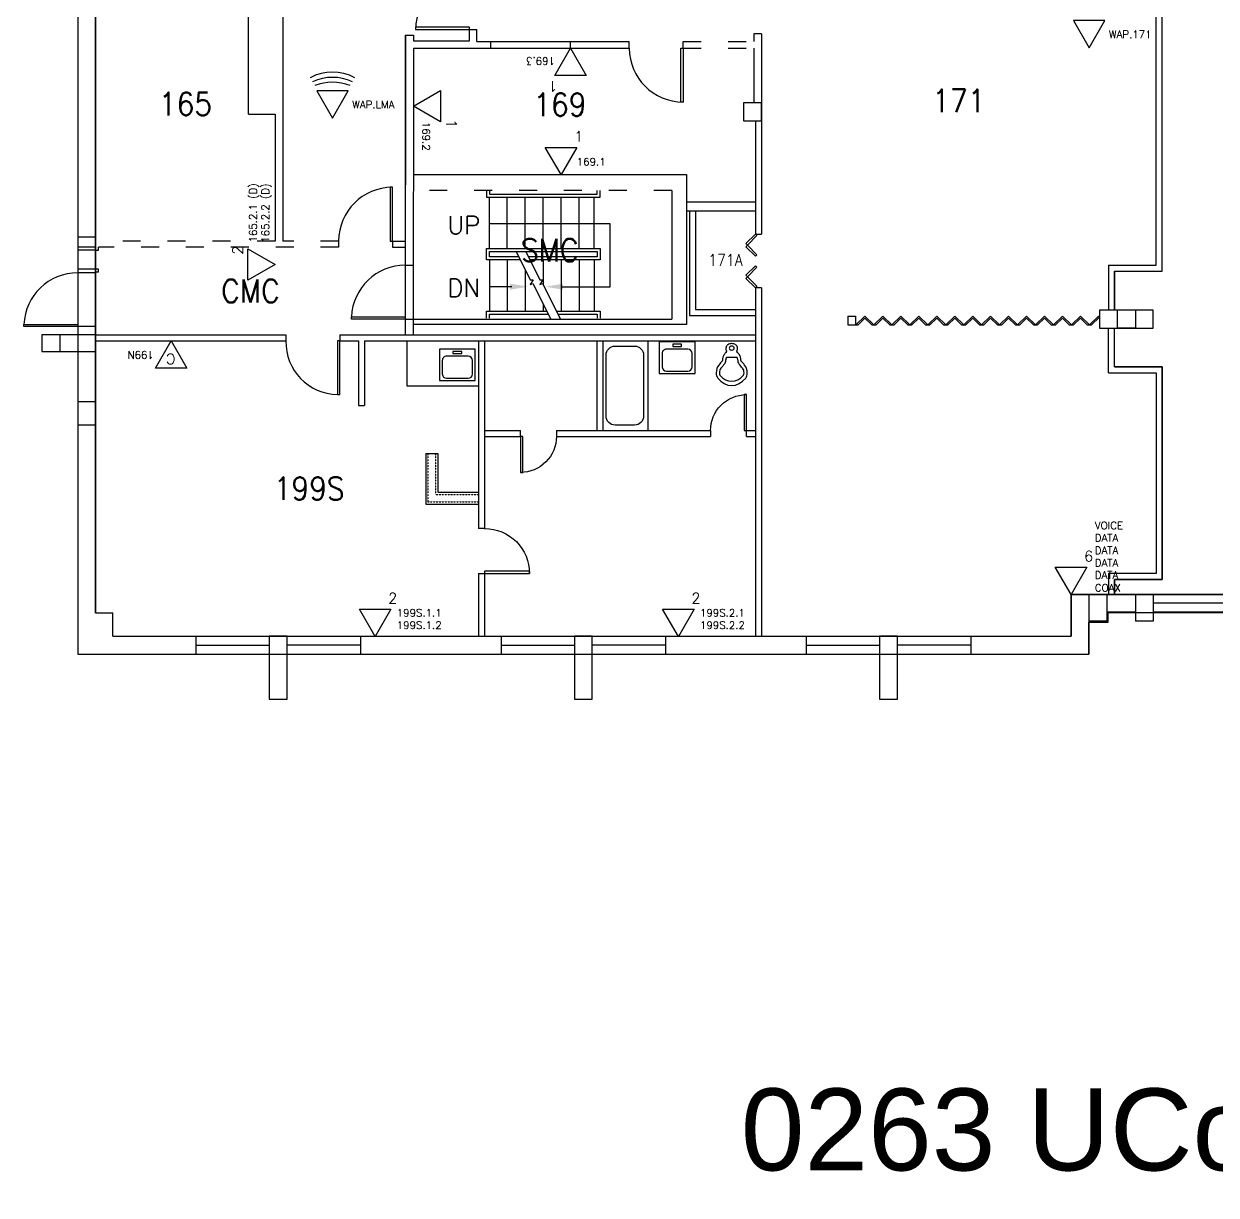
# Model space of a CAD drawing. Header units: inches. Extents: x -460 to 10305, y -938 to 5356.
# Drawn here: x -36 to 761, y 3658 to 4442 of the extents above; entities that cross this region are included whole.
import ezdxf
from ezdxf.enums import TextEntityAlignment as Align

# ---------------------------------------------------------------- set-up
doc = ezdxf.new("R2010")
doc.units = ezdxf.units.IN
doc.header["$MEASUREMENT"] = 0
doc.set_wipeout_variables(frame=1)
doc.linetypes.add('01-0263-M-DWG-BFP-ARCH$0$ACAD_ISO03W100', pattern=[30, 12, -18])
for name, color, linetype in [('01-0263-M-DWG-BFP-ARCH$0$SP-CASE', 11, 'Continuous'), ('01-0263-M-DWG-BFP-ARCH$0$SP-DOORS', 5, 'Continuous'), ('01-0263-M-DWG-BFP-ARCH$0$SP-FIXT', 35, 'Continuous'), ('01-0263-M-DWG-BFP-ARCH$0$SP-GROSS', 30, 'Continuous'), ('01-0263-M-DWG-BFP-ARCH$0$SP-GUARDRAIL', 150, 'Continuous'), ('01-0263-M-DWG-BFP-ARCH$0$SP-PART', 190, 'Continuous'), ('01-0263-M-DWG-BFP-ARCH$0$SP-PRINT_TEXT', 250, 'Continuous'), ('01-0263-M-DWG-BFP-ARCH$0$SP-RMNO', 7, 'Continuous'), ('01-0263-M-DWG-BFP-ARCH$0$SP-ROOM', 7, 'Continuous'), ('01-0263-M-DWG-BFP-ARCH$0$SP-STAIRS', 1, 'Continuous'), ('01-0263-M-DWG-BFP-ARCH$0$SP-TEXT', 72, 'Continuous'), ('01-0263-M-DWG-BFP-ARCH$0$SP-WALL', 7, 'Continuous'), ('01-0263-M-DWG-BFP-ARCH$0$SP-WINDOWS', 6, 'Continuous'), ('T-Comm-E', 1, 'Continuous'), ('T-Comm-E-Wireless', 1, 'Continuous')]:
    doc.layers.add(name, color=color, linetype=linetype)
doc.layers.get('01-0263-M-DWG-BFP-ARCH$0$SP-ROOM').off()
doc.styles.add('01-0263-M-DWG-BFP-ARCH$0$ARIAL', font='ARIAL', dxfattribs={"height": 0.2})
doc.styles.add('01-0263-M-DWG-BFP-ARCH$0$ROMANS', font='ROMANS.shx', dxfattribs={"width": 0.9})
doc.styles.add('01-0263-M-DWG-BFP-ARCH$0$STANDARD', font='TXT.shx', dxfattribs={"height": 12})
doc.styles.add('3-32', font='SIMPLEX.shx', dxfattribs={"height": 9})

# ---------------------------------------------------------------- blocks, each defined once
blk = doc.blocks.new('01-0263-M-DWG-BFP-ARCH$0$AE131')
for points in [[(0.033, 0, 0.094881), (0.06, -0.116, 0.46744), (0.213, -0.16, -0.365617), (0.226, -0.161, 0.00073), (0.295, -0.233, 0.229331), (0.434, -0.284, -0.24614), (0.443, -0.287, 0.007369), (0.546, -0.405, 0.217549), (0.735, -0.487, 0.180057), (0.857, -0.439, 0.396361), (0.857, 0.452, 0.180057), (0.735, 0.5, 0.217549), (0.546, 0.418, 0.007369), (0.443, 0.301, -0.24614), (0.434, 0.297, 0.229331), (0.295, 0.246, 0.00073), (0.226, 0.174, -0.365617), (0.213, 0.173, 0.46744), (0.06, 0.129, 0.094881), (0.033, 0.013, 0.019983)], [(0.367, 0.177, 0.00073), (0.367, -0.163, 0.229331), (0.424, -0.184, -0.24614), (0.519, -0.223, 0.007369), (0.62, -0.338, 0.217549), (0.733, -0.387, 0.169503), (0.787, -0.367, 0.391333), (0.787, 0.38, 0.169503), (0.733, 0.4, 0.217549), (0.62, 0.351, 0.007369), (0.519, 0.236, -0.24614), (0.424, 0.198, 0.229331), (0.367, 0.177)], [(0.143, 0.085), (0.126, 0.08, 0.106977), (0.109, 0.062, 0.074618), (0.098, 0.035), (0.095, 0.006), (0.099, -0.025, 0.074618), (0.109, -0.049, 0.106977), (0.126, -0.067), (0.143, -0.072), (0.16, -0.067, 0.106977), (0.176, -0.049, 0.074618), (0.186, -0.025), (0.19, 0.006), (0.186, 0.038, 0.074618), (0.176, 0.062, 0.106977), (0.16, 0.08)]]:
    blk.add_lwpolyline(points, format="xyb", close=True)
blk = doc.blocks.new('01-0263-M-DWG-BFP-ARCH$0$S')
for p, q in [((4.13, 17.72, 36), (4.13, 8.71, 36)), ((21.33, 20.6, 36), (7.01, 20.6, 36)), ((24.21, 8.71, 36), (24.21, 17.72, 36)), ((7.01, 5.83, 36), (21.33, 5.83, 36))]:
    blk.add_line(p, q)
at = {"elevation": 36}
for points in [[(2.17, 1.07), (26.17, 1.07), (26.17, 22.07), (2.17, 22.07)], [(11.23, 2.65), (17.11, 2.65), (17.11, 4.11), (11.23, 4.11)]]:
    blk.add_lwpolyline(points, close=True, dxfattribs=at)
for centre, start, end in [((7.01, 17.72, 36), 90, 180), ((21.33, 17.72, 36), 0, 90), ((7.01, 8.71, 36), 180, 270), ((21.33, 8.71, 36), 270, 0)]:
    blk.add_arc(centre, 2.88, start, end)
blk = doc.blocks.new('01-0263-M-DWG-BFP-ARCH$0$DOR00')
at = {"color": 0}
for p, q in [((0, 1), (0, 0)), ((1, 0), (1, 1))]:
    blk.add_line(p, q, dxfattribs=at)
blk = doc.blocks.new('01-0263-M-DWG-BFP-ARCH$0$DOR01')
at = {"color": 0}
for p, q in [((1, 1), (0, 1)), ((0, 1), (0, 0)), ((1, 0), (1, 1)), ((0, 0), (1, 0))]:
    blk.add_line(p, q, dxfattribs=at)
blk = doc.blocks.new('01-0263-M-DWG-BFP-ARCH$0$FMGRM1')
at = {"style": '01-0263-M-DWG-BFP-ARCH$0$ROMANS', "width": 0.9}
for tag, p in [('DATA1', (0, -0.443)), ('DATA2', (0, -0.6024)), ('DATA3', (0, -0.7618)), ('DATA4', (0, -0.9213)), ('DATA5', (0, -1.0807))]:
    blk.add_attdef(tag, text='', height=0.1172, dxfattribs=at).set_placement(p, align=Align.CENTER)
at = {"linetype": 'Continuous'}
blk.add_wipeout([(-0.375, -0.125), (0.375, -0.125), (0.375, 0.125), (-0.375, 0.125)], dxfattribs=at)
at = {"style": '01-0263-M-DWG-BFP-ARCH$0$ROMANS', "width": 0.9}
blk.add_attdef('RMAREA', text='', height=0.1172, dxfattribs=at).set_placement((0, -0.2836), align=Align.CENTER)
at = {"layer": '01-0263-M-DWG-BFP-ARCH$0$SP-RMNO', "style": '01-0263-M-DWG-BFP-ARCH$0$ROMANS', "width": 0.9}
blk.add_attdef('RMNUMB', text='', height=0.16, dxfattribs=at).set_placement((0, 0), align=Align.MIDDLE)
blk = doc.blocks.new('01-0263-M-DWG-BFP-ARCH', base_point=(-3213.28, 3697.32))
at = {"layer": '01-0263-M-DWG-BFP-ARCH$0$SP-CASE'}
for p, q in [((-2993.28, 3906.82), (-2993.28, 3876.82)), ((-2993.28, 3876.82), (-2945.28, 3876.82))]:
    blk.add_line(p, q, dxfattribs=at)
at = {"layer": '01-0263-M-DWG-BFP-ARCH$0$SP-DOORS'}
for p, q in [((-3030.28, 3921.38), (-3030.28, 3922.88)), ((-3030.28, 3922.88), (-2994.28, 3922.88)), ((-2994.28, 3921.38), (-3030.28, 3921.38)), ((-2994.28, 3922.88), (-2994.28, 3921.38)), ((-3249.28, 3916.32), (-3249.28, 3917.82)), ((-3249.28, 3917.82), (-3213.28, 3917.82)), ((-3213.28, 3916.32), (-3249.28, 3916.32)), ((-3213.28, 3917.82), (-3213.28, 3916.32))]:
    blk.add_line(p, q, dxfattribs=at)
blk.add_lwpolyline([(-2951.42, 4116.5), (-2987.42, 4116.5), (-2987.42, 4115), (-2951.42, 4115)], close=True, dxfattribs=at)
for points in [[(-3074.15, 3906.82, 0.411764), (-3039.65, 3870.82, 0.414214)], [(-2790.28, 3846.82, -0.414214), (-2766.28, 3870.82, -0.414214)], [(-2893.28, 3842.82, -0.414214), (-2917.28, 3818.82, -0.414214)], [(-2941.28, 3781.32, -0.414214), (-2911.28, 3751.32, -0.414214)]]:
    blk.add_lwpolyline(points, format="xyb", dxfattribs=at)
for centre, radius, start, end in [((-2951.42, 4115), 36, 90, 180), ((-2808.54, 4102.44), 36, 180, 270), ((-3002.89, 3973.44), 36, 90.00617, 180), ((-2994.25, 3921.32), 36.06, 90.0378, 177.52445), ((-3213.25, 3916.26), 36.06, 90.0378, 177.52445)]:
    blk.add_arc(centre, radius, start, end, dxfattribs=at)
at = {"layer": '01-0263-M-DWG-BFP-ARCH$0$SP-FIXT'}
blk.add_line((-2832.28, 3906.82), (-2832.28, 3846.82), dxfattribs=at)
blk.add_lwpolyline([(-2835.03, 3897.28), (-2835.03, 3856.44, -0.414214), (-2841.03, 3850.44), (-2854.09, 3850.44, -0.414214), (-2860.09, 3856.44), (-2860.09, 3897.28, -0.414214), (-2854.09, 3903.28), (-2841.03, 3903.28, -0.414214)], format="xyb", close=True, dxfattribs=at)
at = {"layer": '01-0263-M-DWG-BFP-ARCH$0$SP-GROSS'}
blk.add_lwpolyline([(-3213.28, 3697.32), (-2537.28, 3697.32), (-2537.28, 3718.69), (-2524.4, 3718.69), (-2524.4, 3725.14), (-1451.64, 3725.14), (-1451.64, 3718.69), (-1437.12, 3718.69), (-1437.12, 3697.73), (-761.28, 3697.32), (-761.28, 4973.32), (-3213.37, 4973.32), (-3213.28, 3697.32)], close=True, dxfattribs=at)
at = {"layer": '01-0263-M-DWG-BFP-ARCH$0$SP-GUARDRAIL'}
for p, q in [((-2940.12, 4007.38), (-2940.12, 4002.85)), ((-2940.12, 4002.85), (-2864.12, 4002.85)), ((-2938.12, 4007.38), (-2938.12, 4004.85)), ((-2938.12, 4004.85), (-2866.12, 4004.85)), ((-2866.12, 4004.85), (-2866.12, 4007.38)), ((-2864.12, 4002.85), (-2864.12, 4007.38)), ((-2940.12, 3960.86), (-2940.12, 3968.53)), ((-2940.12, 3968.53), (-2864.12, 3968.53)), ((-2938.12, 3966.53), (-2866.12, 3966.53)), ((-2938.12, 3962.86), (-2938.12, 3966.53)), ((-2918.4, 3962.86), (-2938.12, 3962.86)), ((-2866.12, 3962.86), (-2911.97, 3962.86)), ((-2866.12, 3966.53), (-2866.12, 3962.86)), ((-2864.12, 3968.53), (-2864.12, 3960.86)), ((-2917.41, 3960.86), (-2940.12, 3960.86)), ((-2864.12, 3960.86), (-2910.98, 3960.86)), ((-2940.12, 3926.55), (-2899.57, 3926.55)), ((-2940.12, 3922.02), (-2940.12, 3926.55)), ((-2938.12, 3924.55), (-2898.54, 3924.55)), ((-2938.12, 3922.02), (-2938.12, 3924.55)), ((-2893.13, 3926.55), (-2864.12, 3926.55)), ((-2892.1, 3924.55), (-2866.12, 3924.55)), ((-2866.12, 3924.55), (-2866.12, 3922.02)), ((-2864.12, 3926.55), (-2864.12, 3922.02))]:
    blk.add_line(p, q, dxfattribs=at)
at = {"layer": '01-0263-M-DWG-BFP-ARCH$0$SP-PART'}
for p, q in [((-2693.03, 3917.39), (-2687.03, 3923.27)), ((-2691.6, 3917.39), (-2687.03, 3921.87)), ((-2687.03, 3923.27), (-2681.03, 3917.39)), ((-2687.03, 3921.87), (-2682.46, 3917.39)), ((-2681.03, 3917.39), (-2675.03, 3923.27)), ((-2679.6, 3917.39), (-2675.03, 3921.87)), ((-2675.03, 3923.27), (-2669.03, 3917.39)), ((-2675.03, 3921.87), (-2670.46, 3917.39)), ((-2669.03, 3917.39), (-2663.03, 3923.27)), ((-2667.6, 3917.39), (-2663.03, 3921.87)), ((-2663.03, 3923.27), (-2657.03, 3917.39)), ((-2663.03, 3921.87), (-2658.46, 3917.39)), ((-2657.03, 3917.39), (-2651.03, 3923.27)), ((-2655.6, 3917.39), (-2651.03, 3921.87)), ((-2651.03, 3923.27), (-2645.03, 3917.39)), ((-2651.03, 3921.87), (-2646.46, 3917.39)), ((-2645.03, 3917.39), (-2639.03, 3923.27)), ((-2643.6, 3917.39), (-2639.03, 3921.87)), ((-2639.03, 3923.27), (-2633.03, 3917.39)), ((-2639.03, 3921.87), (-2634.46, 3917.39)), ((-2633.03, 3917.39), (-2627.03, 3923.27)), ((-2631.6, 3917.39), (-2627.03, 3921.87)), ((-2627.03, 3923.27), (-2621.03, 3917.39)), ((-2627.03, 3921.87), (-2622.46, 3917.39)), ((-2621.03, 3917.39), (-2615.03, 3923.27)), ((-2619.6, 3917.39), (-2615.03, 3921.87)), ((-2615.03, 3923.27), (-2609.03, 3917.39)), ((-2615.03, 3921.87), (-2610.46, 3917.39)), ((-2609.03, 3917.39), (-2603.03, 3923.27)), ((-2607.6, 3917.39), (-2603.03, 3921.87)), ((-2603.03, 3923.27), (-2597.03, 3917.39)), ((-2603.03, 3921.87), (-2598.46, 3917.39)), ((-2597.03, 3917.39), (-2591.03, 3923.27)), ((-2595.6, 3917.39), (-2591.03, 3921.87)), ((-2591.03, 3923.27), (-2585.03, 3917.39)), ((-2591.03, 3921.87), (-2586.46, 3917.39)), ((-2585.03, 3917.39), (-2579.03, 3923.27)), ((-2583.6, 3917.39), (-2579.03, 3921.87)), ((-2579.03, 3923.27), (-2573.03, 3917.39)), ((-2579.03, 3921.87), (-2574.46, 3917.39)), ((-2573.03, 3917.39), (-2567.03, 3923.27)), ((-2571.6, 3917.39), (-2567.03, 3921.87)), ((-2567.03, 3923.27), (-2561.03, 3917.39)), ((-2567.03, 3921.87), (-2562.46, 3917.39)), ((-2561.03, 3917.39), (-2555.03, 3923.27)), ((-2559.6, 3917.39), (-2555.03, 3921.87)), ((-2555.03, 3923.27), (-2549.03, 3917.39)), ((-2555.03, 3921.87), (-2550.46, 3917.39)), ((-2549.03, 3917.39), (-2543.03, 3923.27)), ((-2547.6, 3917.39), (-2543.03, 3921.87)), ((-2543.03, 3923.27), (-2537.03, 3917.39)), ((-2543.03, 3921.87), (-2538.46, 3917.39)), ((-2537.03, 3917.39), (-2531.03, 3923.27)), ((-2535.6, 3917.39), (-2530.33, 3922.55)), ((-2530.33, 3922.55), (-2531.03, 3923.27)), ((-2693.28, 3917.39), (-2691.6, 3917.39)), ((-2682.46, 3917.39), (-2679.6, 3917.39)), ((-2670.46, 3917.39), (-2667.6, 3917.39)), ((-2658.46, 3917.39), (-2655.6, 3917.39)), ((-2646.46, 3917.39), (-2643.6, 3917.39)), ((-2634.46, 3917.39), (-2631.6, 3917.39)), ((-2622.46, 3917.39), (-2619.6, 3917.39)), ((-2610.46, 3917.39), (-2607.6, 3917.39)), ((-2598.46, 3917.39), (-2595.6, 3917.39)), ((-2586.46, 3917.39), (-2583.6, 3917.39)), ((-2574.46, 3917.39), (-2571.6, 3917.39)), ((-2562.46, 3917.39), (-2559.6, 3917.39)), ((-2550.46, 3917.39), (-2547.6, 3917.39)), ((-2538.46, 3917.39), (-2535.6, 3917.39))]:
    blk.add_line(p, q, dxfattribs=at)
at = {"layer": '01-0263-M-DWG-BFP-ARCH$0$SP-STAIRS'}
for p, q in [((-2938.12, 3968.53), (-2938.12, 4002.85)), ((-2926.12, 3968.53), (-2926.12, 4002.85)), ((-2914.12, 3968.53), (-2914.12, 4002.85)), ((-2902.12, 3968.53), (-2902.12, 4002.85)), ((-2890.12, 3968.53), (-2890.12, 4002.85)), ((-2878.12, 3968.53), (-2878.12, 4002.85)), ((-2868.12, 3968.53), (-2868.12, 4002.85)), ((-2938.12, 3960.86), (-2938.12, 3926.55)), ((-2926.12, 3960.86), (-2926.12, 3926.55)), ((-2914.12, 3954.2), (-2914.12, 3926.55)), ((-2902.12, 3960.86), (-2902.12, 3944.02)), ((-2890.12, 3960.86), (-2890.12, 3926.55)), ((-2878.12, 3960.86), (-2878.12, 3926.55)), ((-2868.12, 3960.86), (-2868.12, 3926.55)), ((-2902.12, 3931.52), (-2902.12, 3926.55))]:
    blk.add_line(p, q, dxfattribs=at)
for points in [[(-2920.21, 3966.53), (-2910.84, 3947.56), (-2908.82, 3947.56), (-2910.84, 3944.53), (-2909.08, 3945.04), (-2896.91, 3921.38)], [(-2913.78, 3966.53), (-2904.41, 3947.56), (-2902.39, 3947.56), (-2904.41, 3944.53), (-2902.64, 3945.04), (-2890.47, 3921.38)]]:
    blk.add_lwpolyline(points, dxfattribs=at)
at = {"layer": '01-0263-M-DWG-BFP-ARCH$0$SP-TEXT'}
for p, q in [((-2857.28, 3985.05), (-2938.12, 3985.05)), ((-2857.28, 3943), (-2857.28, 3985.05)), ((-2922.97, 3943), (-2938.12, 3943)), ((-2890.12, 3943), (-2857.28, 3943))]:
    blk.add_line(p, q, dxfattribs=at)
for points in [[(-2924.23, 3941), (-2924.23, 3945), (-2912.23, 3943)], [(-2888.85, 3941), (-2888.85, 3945), (-2900.85, 3943)]]:
    blk.add_solid(points, dxfattribs=at)
at = {"layer": '01-0263-M-DWG-BFP-ARCH$0$SP-WALL'}
for p, q in [((-3213.28, 4248.32), (-3213.28, 3697.32)), ((-3213.28, 4248.32), (-3213.28, 3952.32)), ((-3201.28, 3724.94), (-3201.28, 4248.32)), ((-3076.19, 4161.94), (-3076.21, 3973.44)), ((-2488.28, 3953.32), (-2488.28, 4161.32)), ((-3099.15, 4058.32), (-3099.15, 4156.94)), ((-2492.28, 3957.32), (-2492.28, 4157.32)), ((-2951.42, 4115), (-2946.42, 4115)), ((-2994.28, 4111.19), (-2994.28, 3993.82)), ((-2994.25, 4111.19), (-2994.28, 3910.82)), ((-2946.42, 4106.97), (-2844.54, 4106.97)), ((-2756.28, 4111.95), (-2756.28, 4065.82)), ((-2988.92, 4102.44), (-2988.94, 3910.82)), ((-2946.42, 4102.44), (-2844.54, 4102.44)), ((-2761.28, 4102.44), (-2761.28, 4065.82)), ((-2756.28, 4081.82), (-2756.28, 3978.19)), ((-3099.15, 4058.32), (-3081.2, 4058.32)), ((-3081.2, 4058.32), (-3081.21, 3973.44)), ((-2760.28, 4053.82), (-2760.28, 3978.19)), ((-2988.92, 4017.94), (-2806.28, 4017.94)), ((-2806.28, 4017.94), (-2806.28, 3917.82)), ((-2816.22, 4007.38), (-2816.22, 3921.38)), ((-2806.28, 3999.82), (-2760.28, 3999.82)), ((-2806.28, 3993.82), (-2760.28, 3993.82)), ((-2804.28, 3993.82), (-2804.28, 3923.82)), ((-2800.28, 3993.82), (-2800.28, 3927.82)), ((-3081.21, 3990.82), (-3081.19, 3990.82)), ((-3213.28, 3976.32), (-3201.28, 3976.32)), ((-3201.28, 3969.44), (-3213.28, 3969.44)), ((-3199.28, 3967.44), (-3199.28, 3969.44)), ((-3038.89, 3973.44), (-3038.9, 3969.44)), ((-3002.89, 3973.44), (-3002.9, 3969.44)), ((-3002.9, 3969.44), (-2994.27, 3969.44)), ((-3002.89, 3973.44), (-2994.27, 3973.44)), ((-3201.28, 3967.44), (-3213.28, 3967.44)), ((-3201.28, 3954.69), (-3201.28, 3967.44)), ((-3201.28, 3967.44), (-3199.28, 3967.44)), ((-3201.28, 3954.69), (-3213.28, 3954.69)), ((-3199.28, 3954.69), (-3201.28, 3954.69)), ((-3199.28, 3952.69), (-3199.28, 3954.69)), ((-2994.27, 3957.38), (-2988.93, 3957.38)), ((-2524.28, 3957.32), (-2492.28, 3957.32)), ((-2524.28, 3957.32), (-2524.28, 3927.32)), ((-2520.28, 3953.32), (-2488.28, 3953.32)), ((-2520.28, 3953.32), (-2520.28, 3927.32)), ((-3201.28, 3952.32), (-3213.28, 3952.32)), ((-3201.28, 3952.32), (-3201.28, 3952.69)), ((-3199.28, 3952.69), (-3201.28, 3952.69)), ((-2760.28, 3942.19), (-2760.28, 3709.32)), ((-2756.28, 3942.19), (-2756.28, 3709.32)), ((-3213.28, 3927.32), (-3213.28, 3915.32)), ((-3201.28, 3915.32), (-3201.28, 3927.32)), ((-2994.28, 3921.38), (-2988.94, 3921.38)), ((-2988.93, 3921.38), (-2816.22, 3921.38)), ((-2816.22, 3921.38), (-2816.28, 3921.38)), ((-2804.28, 3923.82), (-2760.28, 3923.82)), ((-2800.28, 3927.82), (-2760.28, 3927.82)), ((-2698.53, 3923.27), (-2698.53, 3917.39)), ((-2693.28, 3923.27), (-2693.28, 3917.39)), ((-2518.28, 3927.32), (-2530.28, 3927.32)), ((-2530.28, 3927.32), (-2530.28, 3915.32)), ((-2506.28, 3927.32), (-2518.28, 3927.32)), ((-2518.28, 3915.32), (-2518.28, 3927.32)), ((-2494.28, 3927.32), (-2506.28, 3927.32)), ((-2506.28, 3927.32), (-2506.28, 3915.32)), ((-2494.28, 3915.32), (-2494.28, 3927.32)), ((-3201.28, 3916.32), (-3213.28, 3916.32)), ((-3213.28, 3916.32), (-3213.28, 3915.32)), ((-3213.28, 3916.32), (-3213.28, 3697.32)), ((-3201.28, 3724.94), (-3201.28, 3916.32)), ((-3201.28, 3915.32), (-3201.28, 3916.32)), ((-2806.28, 3917.82), (-2988.94, 3917.82)), ((-2530.28, 3915.32), (-2518.28, 3915.32)), ((-2524.28, 3885.32), (-2524.28, 3915.32)), ((-2520.28, 3889.32), (-2520.28, 3915.32)), ((-2506.28, 3915.32), (-2518.28, 3915.32)), ((-2506.28, 3915.32), (-2494.28, 3915.32)), ((-3201.28, 3910.82), (-3237.28, 3910.82)), ((-3237.28, 3910.82), (-3237.28, 3899.69)), ((-3225.28, 3910.82), (-3225.28, 3899.69)), ((-3201.28, 3910.82), (-3074.15, 3910.82)), ((-3201.28, 3906.82), (-3074.15, 3906.82)), ((-3074.15, 3910.82), (-3074.15, 3906.82)), ((-3038.15, 3910.82), (-2760.28, 3910.82)), ((-3038.15, 3910.82), (-3038.15, 3906.82)), ((-3038.15, 3906.82), (-3025.53, 3906.82)), ((-3025.53, 3906.82), (-3025.53, 3863.57)), ((-3021.53, 3906.82), (-2760.28, 3906.82)), ((-3021.53, 3906.82), (-3021.53, 3863.57)), ((-2945.28, 3906.82), (-2945.28, 3781.32)), ((-2941.28, 3906.82), (-2941.28, 3781.32)), ((-2866.28, 3906.82), (-2866.28, 3846.82)), ((-2862.28, 3906.82), (-2862.28, 3846.82)), ((-3237.28, 3899.69), (-3201.28, 3899.69)), ((-3213.28, 3899.69), (-3201.28, 3899.69)), ((-2524.28, 3885.32), (-2492.28, 3885.32)), ((-2520.28, 3889.32), (-2488.28, 3889.32)), ((-2492.28, 3885.32), (-2492.28, 3751.32)), ((-2488.28, 3889.32), (-2488.28, 3747.32)), ((-3213.28, 3866.32), (-3201.28, 3866.32)), ((-3025.53, 3863.57), (-3021.53, 3863.57)), ((-3213.28, 3850.69), (-3201.28, 3850.69)), ((-2941.28, 3846.82), (-2917.28, 3846.82)), ((-2941.28, 3842.82), (-2917.28, 3842.82)), ((-2893.28, 3846.82), (-2790.28, 3846.82)), ((-2893.28, 3842.82), (-2790.28, 3842.82)), ((-2766.28, 3846.82), (-2760.28, 3846.82)), ((-2766.28, 3842.82), (-2760.28, 3842.82)), ((-2980.65, 3831.57), (-2980.65, 3797.57)), ((-2980.65, 3831.57), (-2972.65, 3831.57)), ((-2972.65, 3831.57), (-2972.65, 3805.57)), ((-2972.65, 3805.57), (-2945.28, 3805.57)), ((-2980.65, 3797.57), (-2945.28, 3797.57)), ((-2945.28, 3751.32), (-2945.28, 3709.32)), ((-2941.28, 3751.32), (-2941.28, 3709.32)), ((-2492.28, 3751.32), (-2524.28, 3751.32)), ((-2524.28, 3751.32), (-2524.28, 3737.32)), ((-2520.28, 3747.32), (-2520.28, 3737.32)), ((-2549.28, 3737.32), (-2549.28, 3709.32)), ((-2537.28, 3737.32), (-2537.28, 3719.32)), ((-2525.28, 3737.32), (-2525.28, 3719.32)), ((-2506.28, 3737.32), (-2506.28, 3719.32)), ((-2494.28, 3737.32), (-2494.28, 3719.32)), ((-3201.28, 3724.94), (-3189.85, 3724.94)), ((-3189.85, 3709.32), (-3189.85, 3724.94)), ((-2537.28, 3725.32), (-2537.28, 3697.32)), ((-3189.85, 3709.32), (-2549.28, 3709.32)), ((-3189.85, 3709.32), (-2549.28, 3709.32)), ((-3134.28, 3709.32), (-3134.28, 3697.32)), ((-3134.28, 3709.32), (-3134.28, 3697.32)), ((-3085.28, 3709.32), (-3085.28, 3667.32)), ((-3073.28, 3709.32), (-3085.28, 3709.32)), ((-3085.28, 3709.32), (-3085.28, 3667.32)), ((-3073.28, 3709.32), (-3085.28, 3709.32)), ((-3073.28, 3667.32), (-3073.28, 3709.32)), ((-3073.28, 3667.32), (-3073.28, 3709.32)), ((-3024.28, 3709.32), (-3024.28, 3697.32)), ((-3024.28, 3709.32), (-3024.28, 3697.32)), ((-2930.28, 3709.32), (-2930.28, 3697.32)), ((-2930.28, 3709.32), (-2930.28, 3697.32)), ((-2869.28, 3709.32), (-2881.28, 3709.32)), ((-2881.28, 3709.32), (-2881.28, 3667.32)), ((-2869.28, 3709.32), (-2881.28, 3709.32)), ((-2881.28, 3709.32), (-2881.28, 3667.32)), ((-2869.28, 3667.32), (-2869.28, 3709.32)), ((-2869.28, 3667.32), (-2869.28, 3709.32)), ((-2820.28, 3709.32), (-2820.28, 3697.32)), ((-2820.28, 3709.32), (-2820.28, 3697.32)), ((-2726.28, 3709.32), (-2726.28, 3697.32)), ((-2726.28, 3709.32), (-2726.28, 3697.32)), ((-2665.28, 3709.32), (-2677.28, 3709.32)), ((-2677.28, 3709.32), (-2677.28, 3667.32)), ((-2665.28, 3709.32), (-2677.28, 3709.32)), ((-2677.28, 3709.32), (-2677.28, 3667.32)), ((-2665.28, 3667.32), (-2665.28, 3709.32)), ((-2665.28, 3667.32), (-2665.28, 3709.32)), ((-2616.28, 3709.32), (-2616.28, 3697.32)), ((-2616.28, 3709.32), (-2616.28, 3697.32)), ((-3213.28, 3697.32), (-2537.28, 3697.32)), ((-3213.28, 3697.32), (-2537.28, 3697.32)), ((-3085.28, 3667.32), (-3073.28, 3667.32)), ((-3085.28, 3667.32), (-3073.28, 3667.32)), ((-2881.28, 3667.32), (-2869.28, 3667.32)), ((-2881.28, 3667.32), (-2869.28, 3667.32)), ((-2677.28, 3667.32), (-2665.28, 3667.32)), ((-2677.28, 3667.32), (-2665.28, 3667.32))]:
    blk.add_line(p, q, dxfattribs=at)
at = {"layer": '01-0263-M-DWG-BFP-ARCH$0$SP-WALL', "linetype": '01-0263-M-DWG-BFP-ARCH$0$ACAD_ISO03W100'}
for p, q in [((-2808.54, 4106.97), (-2761.28, 4106.97)), ((-2756.28, 4111.95), (-2761.28, 4111.95)), ((-2761.28, 4111.95), (-2761.28, 4106.97)), ((-2808.54, 4102.44), (-2761.28, 4102.44)), ((-2816.22, 4007.38), (-2988.93, 4007.38)), ((-3081.21, 3973.44), (-3201.28, 3973.44)), ((-3038.9, 3969.44), (-3199.28, 3969.44)), ((-3038.89, 3973.44), (-3076.21, 3973.44)), ((-2698.53, 3923.27), (-2693.28, 3923.27)), ((-2698.53, 3917.39), (-2693.28, 3917.39))]:
    blk.add_line(p, q, dxfattribs=at)
at = {"layer": '01-0263-M-DWG-BFP-ARCH$0$SP-WALL', "linetype": '01-0263-M-DWG-BFP-ARCH$0$ACAD_ISO03W100', "ltscale": 0.001}
for p, q in [((-2979.15, 3831.57), (-2979.15, 3799.07)), ((-2974.15, 3831.57), (-2974.15, 3804.07)), ((-2974.15, 3804.07), (-2945.28, 3804.07)), ((-2979.15, 3799.07), (-2945.28, 3799.07))]:
    blk.add_line(p, q, dxfattribs=at)
at = {"layer": '01-0263-M-DWG-BFP-ARCH$0$SP-WALL'}
for points in [[(-3201.28, 4961.32), (-3201.28, 3724.94)], [(-3189.85, 3709.32), (-2549.28, 3709.32), (-2549.28, 3737.32), (-1425.28, 3737.32), (-1425.28, 3709.32), (-773.28, 3709.32), (-773.28, 4896.82)], [(-1933.28, 3737.32), (-2520.28, 3737.32), (-2520.28, 3747.32), (-2488.28, 3747.32), (-2488.28, 3889.32), (-2520.28, 3889.32), (-2520.28, 3915.32), (-2494.28, 3915.32), (-2494.28, 3927.32), (-2520.28, 3927.32), (-2520.28, 3953.32), (-2488.28, 3953.32), (-2488.28, 4161.32), (-2520.28, 4161.32), (-2520.28, 4187.32), (-2494.28, 4187.32), (-2494.28, 4199.32), (-2520.28, 4199.32), (-2520.28, 4225.32), (-2488.28, 4225.32), (-2488.28, 4383.32), (-2520.28, 4383.32), (-2520.28, 4425.32), (-1933.28, 4425.32)], [(-2994.28, 4111.19), (-2988.91, 4111.19), (-2988.92, 4107.44), (-2951.42, 4107.44), (-2951.42, 4115)], [(-2946.42, 4106.97), (-2946.42, 4115)], [(-2844.54, 4102.44), (-2844.54, 4106.97)], [(-2808.54, 4102.44), (-2808.54, 4106.97)], [(-2988.92, 4102.44), (-2946.42, 4102.44)], [(-2488.28, 3747.32), (-2520.28, 3747.32)], [(-1425.28, 3737.32), (-2549.28, 3737.32)], [(-2506.28, 3725.32), (-2525.28, 3725.32)], [(-2386.28, 3725.32), (-2494.28, 3725.32)], [(-2525.28, 3719.32), (-2537.28, 3719.32)], [(-2494.28, 3719.32), (-2506.28, 3719.32)], [(-3073.28, 3697.32), (-2881.28, 3697.32)], [(-3073.28, 3697.32), (-2881.28, 3697.32)], [(-2869.28, 3697.32), (-2677.28, 3697.32)], [(-2869.28, 3697.32), (-2677.28, 3697.32)]]:
    blk.add_lwpolyline(points, dxfattribs=at)
at = {"layer": '01-0263-M-DWG-BFP-ARCH$0$SP-WALL', "color": 6}
for points in [[(-2937.17, 4102.44), (-2937.17, 4106.97)], [(-2883.79, 4102.44), (-2883.79, 4106.97)]]:
    blk.add_lwpolyline(points, dxfattribs=at)
at = {"layer": '01-0263-M-DWG-BFP-ARCH$0$SP-WALL'}
blk.add_lwpolyline([(-2756.28, 4053.82), (-2756.28, 4065.82), (-2768.28, 4065.82), (-2768.28, 4053.82)], close=True, dxfattribs=at)
at = {"layer": '01-0263-M-DWG-BFP-ARCH$0$SP-WINDOWS'}
for p, q in [((-3134.28, 3703.32), (-3085.28, 3703.32)), ((-3134.28, 3703.32), (-3085.28, 3703.32)), ((-3024.28, 3703.32), (-3073.28, 3703.32)), ((-3024.28, 3703.32), (-3073.28, 3703.32)), ((-2930.28, 3703.32), (-2881.28, 3703.32)), ((-2930.28, 3703.32), (-2881.28, 3703.32)), ((-2820.28, 3703.32), (-2869.28, 3703.32)), ((-2820.28, 3703.32), (-2869.28, 3703.32)), ((-2726.28, 3703.32), (-2677.28, 3703.32)), ((-2726.28, 3703.32), (-2677.28, 3703.32)), ((-2616.28, 3703.32), (-2665.28, 3703.32)), ((-2616.28, 3703.32), (-2665.28, 3703.32))]:
    blk.add_line(p, q, dxfattribs=at)
blk.add_lwpolyline([(-2386.28, 3731.32), (-2494.28, 3731.32)], dxfattribs=at)
at = {"layer": '01-0263-M-DWG-BFP-ARCH$0$SP-DOORS'}
for p, xscale, yscale, zscale, rotation in [((-2808.54, 4102.44), -36, 1.5, 36, 90), ((-3002.89, 3973.44), 36, 1.5, 36, 90), ((-3038.15, 3870.82), 36, 1.5, 36, 90), ((-2766.28, 3846.82), 24, 1.5, 24, 90), ((-2917.28, 3842.82), 24, 1.5, 24, 270), ((-2941.28, 3751.32), -30, -1.5, 30, 180)]:
    blk.add_blockref('01-0263-M-DWG-BFP-ARCH$0$DOR01', p, dxfattribs=dict(at, xscale=xscale, yscale=yscale, zscale=zscale, rotation=rotation))
at = {"layer": '01-0263-M-DWG-BFP-ARCH$0$SP-FIXT', "rotation": 180}
for p in [(-2798.39, 3907.12), (-2945.33, 3902.35)]:
    blk.add_blockref('01-0263-M-DWG-BFP-ARCH$0$S', p, dxfattribs=at)
at = {"layer": '01-0263-M-DWG-BFP-ARCH$0$SP-FIXT', "xscale": 28.00000000000001, "yscale": 21, "zscale": 17, "rotation": 270.0000015352337}
blk.add_blockref('01-0263-M-DWG-BFP-ARCH$0$AE131', (-2776.24, 3905.9, -12), dxfattribs=at)
at = {"layer": '01-0263-M-DWG-BFP-ARCH$0$SP-PART'}
for p, xscale, yscale, zscale, rotation in [((-2760.28, 3978.19), 9.000000000000876, 1.5, 9.000000000000876, 224.9999999999959), ((-2760.28, 3963.34), 8.999999999999591, -1.5, 8.999999999999591, 134.9999999999959), ((-2760.28, 3957.03), 9.000000000000876, 1.5, 9.000000000000876, 224.9999999999959), ((-2760.28, 3942.19), 8.999999999999591, -1.5, 8.999999999999591, 134.9999999999959)]:
    blk.add_blockref('01-0263-M-DWG-BFP-ARCH$0$DOR01', p, dxfattribs=dict(at, xscale=xscale, yscale=yscale, zscale=zscale, rotation=rotation))
at = {"layer": '01-0263-M-DWG-BFP-ARCH$0$SP-WALL'}
for p, xscale, yscale, zscale, rotation in [((-2760.28, 3942.19), 36, -3.999999999999545, 36, 90), ((-2766.28, 3846.82), 24, 4, 24, 180), ((-2941.28, 3751.32), -30, -4, 30, 270)]:
    blk.add_blockref('01-0263-M-DWG-BFP-ARCH$0$DOR00', p, dxfattribs=dict(at, xscale=xscale, yscale=yscale, zscale=zscale, rotation=rotation))
at = {"layer": '01-0263-M-DWG-BFP-ARCH$0$SP-WALL', "xscale": 24, "yscale": -4, "zscale": 24}
blk.add_blockref('01-0263-M-DWG-BFP-ARCH$0$DOR00', (-2917.28, 3846.82), dxfattribs=at)
at = {"layer": '01-0263-M-DWG-BFP-ARCH$0$SP-PRINT_TEXT', "linetype": 'Continuous', "style": '01-0263-M-DWG-BFP-ARCH$0$ARIAL'}
blk.add_text('0263 UConn Brien McMahon Hall & Dining - M', height=54.7791, dxfattribs=at).set_placement((-1979.02, 3352.17), align=Align.CENTER)
at = {"layer": '01-0263-M-DWG-BFP-ARCH$0$SP-TEXT', "style": '01-0263-M-DWG-BFP-ARCH$0$STANDARD'}
for s, p in [('UP', (-2944.12, 3984.15)), ('DN', (-2944.12, 3942.17))]:
    blk.add_text(s, height=12, dxfattribs=at).set_placement(p, align=Align.MIDDLE_RIGHT)
at = {"layer": '01-0263-M-DWG-BFP-ARCH$0$SP-ROOM', "color": 81, "linetype": '01-0263-M-DWG-BFP-ARCH$0$ACAD_ISO03W100'}
ref = blk.add_blockref('01-0263-M-DWG-BFP-ARCH$0$FMGRM1', (-3141.24, 4065.19), dxfattribs=dict(at, xscale=96, yscale=96, zscale=96))
ref.add_attrib('RMNUMB', '165', dxfattribs={"layer": '01-0263-M-DWG-BFP-ARCH$0$SP-RMNO', "height": 15.36, "style": '01-0263-M-DWG-BFP-ARCH$0$ROMANS', "width": 0.9}).set_placement((-3141.24, 4065.19), align=Align.MIDDLE)
ref = blk.add_blockref('01-0263-M-DWG-BFP-ARCH$0$FMGRM1', (-2890.98, 4064.77), dxfattribs=dict(at, xscale=96, yscale=96, zscale=96))
ref.add_attrib('RMNUMB', '169', dxfattribs={"layer": '01-0263-M-DWG-BFP-ARCH$0$SP-RMNO', "height": 15.36, "style": '01-0263-M-DWG-BFP-ARCH$0$ROMANS', "width": 0.9}).set_placement((-2890.98, 4064.77), align=Align.MIDDLE)
ref = blk.add_blockref('01-0263-M-DWG-BFP-ARCH$0$FMGRM1', (-2624.28, 4067.32), dxfattribs=dict(at, xscale=96, yscale=96, zscale=96))
ref.add_attrib('RMNUMB', '171', dxfattribs={"layer": '01-0263-M-DWG-BFP-ARCH$0$SP-RMNO', "height": 15.36, "style": '01-0263-M-DWG-BFP-ARCH$0$ROMANS', "width": 0.9}).set_placement((-2624.28, 4067.32), align=Align.MIDDLE)
ref = blk.add_blockref('01-0263-M-DWG-BFP-ARCH$0$FMGRM1', (-2897.74, 3967.42), dxfattribs=dict(at, xscale=96, yscale=96, zscale=96))
ref.add_attrib('RMNUMB', 'SMC', dxfattribs={"layer": '01-0263-M-DWG-BFP-ARCH$0$SP-RMNO', "height": 15.36, "style": '01-0263-M-DWG-BFP-ARCH$0$ROMANS', "width": 0.9}).set_placement((-2897.74, 3967.42), align=Align.MIDDLE)
ref = blk.add_blockref('01-0263-M-DWG-BFP-ARCH$0$FMGRM1', (-2780.28, 3960.82), dxfattribs=dict(at, xscale=48, yscale=48, zscale=48))
ref.add_attrib('RMNUMB', '171A', dxfattribs={"layer": '01-0263-M-DWG-BFP-ARCH$0$SP-RMNO', "height": 7.68, "style": '01-0263-M-DWG-BFP-ARCH$0$ROMANS', "width": 0.9}).set_placement((-2780.28, 3960.82), align=Align.MIDDLE)
ref = blk.add_blockref('01-0263-M-DWG-BFP-ARCH$0$FMGRM1', (-3097.77, 3940.13), dxfattribs=dict(at, xscale=96, yscale=96, zscale=96))
ref.add_attrib('RMNUMB', 'CMC', dxfattribs={"layer": '01-0263-M-DWG-BFP-ARCH$0$SP-RMNO', "height": 15.36, "style": '01-0263-M-DWG-BFP-ARCH$0$ROMANS', "width": 0.9}).set_placement((-3097.77, 3940.13), align=Align.MIDDLE)
ref = blk.add_blockref('01-0263-M-DWG-BFP-ARCH$0$FMGRM1', (-3058.55, 3808.07), dxfattribs=dict(at, xscale=96, yscale=96, zscale=96))
ref.add_attrib('RMNUMB', '199S', dxfattribs={"layer": '01-0263-M-DWG-BFP-ARCH$0$SP-RMNO', "height": 15.36, "style": '01-0263-M-DWG-BFP-ARCH$0$ROMANS', "width": 0.9}).set_placement((-3058.55, 3808.07), align=Align.MIDDLE)
blk = doc.blocks.new('COAX')
for p, q in [((0, 0), (-10.5, 18.19)), ((-10.5, 18.19), (10.5, 18.19)), ((10.5, 18.19), (0, 0))]:
    blk.add_line(p, q)
at = {"insert": (-2.75, 15.62), "char_height": 7, "width": 12.7033, "attachment_point": 1, "style": '3-32'}
blk.add_mtext('C', dxfattribs=at)
at = {"style": '3-32', "flags": 1}
for tag, p in [('RM_NUMBER', (77.38, 143.39)), ('UTP_CATEGORY', (77.38, 130.01)), ('QUANTITY_UTP', (77.38, 116.89)), ('WIRELESS_OUTLET_LOCATION', (77.38, 103.87)), ('TELECOMM_ROOM', (77.38, 90.01)), ('QTY_COAX', (76.24, 61.6)), ('POS_2', (195.32, 34.73)), ('POS_3', (195.32, 26.23)), ('POS_4', (195.32, 18.11)), ('POS_5', (195.32, 9.86)), ('POS_6', (195.32, 1.36))]:
    blk.add_attdef(tag, p, '', height=5, dxfattribs=at)
at = {"flags": 1}
blk.add_attdef('WO_NUMBER', text='', height=5, dxfattribs=at).set_placement((76.13, 44.53), align=Align.BOTTOM_LEFT)
at = {"style": '3-32'}
blk.add_attdef('POS_1', (11.65, 6.96), '', height=5, dxfattribs=at)
blk = doc.blocks.new('VOICE(1)DATA(1)')
for p, q in [((0, 0), (-10.5, 18.19)), ((-10.5, 18.19), (10.5, 18.19)), ((10.5, 18.19), (0, 0))]:
    blk.add_line(p, q)
at = {"insert": (8.78, 29.02), "char_height": 7, "width": 11.7808, "attachment_point": 1, "style": '3-32'}
blk.add_mtext('2', dxfattribs=at)
at = {"style": '3-32', "flags": 1}
for tag, p in [('RM_NUMBER', (69.55, 128.88)), ('UTP_CATEGORY', (69.55, 115.51)), ('QUANTITY_UTP', (69.55, 102.38)), ('WIRELESS_OUTLET_LOCATION', (69.55, 89.37)), ('TELECOMM_ROOM', (69.55, 75.51)), ('QTY_COAX', (68.88, 48.95)), ('POS_3', (182.21, 20.14)), ('POS_4', (182.21, 11.77)), ('POS_5', (182.21, 3.64)), ('POS_6', (182.21, -4.86))]:
    blk.add_attdef(tag, p, '', height=5, dxfattribs=at)
at = {"flags": 1}
blk.add_attdef('WO_NUMBER', text='', height=5, dxfattribs=at).set_placement((68.5, 31.44), align=Align.BOTTOM_LEFT)
at = {"style": '3-32'}
for tag, p in [('POS_1', (14.48, 13.23)), ('POS_2', (14.48, 4.98))]:
    blk.add_attdef(tag, p, '', height=5, dxfattribs=at)
blk = doc.blocks.new('DATA(2)')
for p, q in [((0, 0), (-10.5, 18.19)), ((-10.5, 18.19), (10.5, 18.19)), ((10.5, 18.19), (0, 0))]:
    blk.add_line(p, q)
at = {"insert": (6.55, 28.55), "char_height": 7, "width": 11.7808, "attachment_point": 1, "style": '3-32'}
blk.add_mtext('2', dxfattribs=at)
at = {"style": '3-32', "flags": 1}
for tag, p in [('RM_NUMBER', (70.56, 120.34)), ('UTP_CATEGORY', (70.56, 106.97)), ('QUANTITY_UTP', (70.56, 93.84)), ('WIRELESS_OUTLET_LOCATION', (70.56, 80.82)), ('TELECOMM_ROOM', (70.56, 66.97)), ('QTY_COAX', (70.15, 41.13)), ('POS_3', (186.07, 17.9)), ('POS_4', (186.07, 9.65)), ('POS_5', (186.07, 1.28)), ('POS_6', (186.07, -6.97))]:
    blk.add_attdef(tag, p, '', height=5, dxfattribs=at)
at = {"style": '3-32'}
for tag, p in [('POS_1', (14.71, 12.31)), ('POS_2', (14.58, 4.06))]:
    blk.add_attdef(tag, p, '', height=5, dxfattribs=at)
at = {"flags": 1}
blk.add_attdef('WO_NUMBER', text='', height=5, dxfattribs=at).set_placement((80.95, 15.31), align=Align.BOTTOM_LEFT)
blk = doc.blocks.new('WIRELESS')
for p, q in [((10.5, 18.19), (-10.5, 18.19)), ((-10.5, 18.19), (0, 0)), ((0, 0), (10.5, 18.19))]:
    blk.add_line(p, q)
for centre, start, end in [((0, -1.44), 62.42971, 117.57029), ((0, -4.89), 65.52052, 114.47948), ((0, -8.1), 68.40947, 111.59053)]:
    blk.add_arc(centre, 32.08, start, end)
at = {"style": '3-32', "flags": 1}
for tag, p in [('RM_NUMBER', (50.85, 153.68)), ('UTP_CATEGORY', (50.85, 140.31)), ('QUANTITY_UTP', (50.85, 127.18)), ('WIRELESS_OUTLET_LOCATION', (50.85, 114.16)), ('TELECOMM_ROOM', (50.85, 100.31)), ('QTY_COAX', (50.33, 74.2)), ('POS_2', (166.1, 63.3)), ('POS_3', (166.1, 55.3)), ('POS_4', (166.1, 46.8)), ('POS_5', (166.1, 38.67)), ('POS_6', (166.1, 30.05))]:
    blk.add_attdef(tag, p, '', height=5, dxfattribs=at)
at = {"flags": 1}
for tag, p in [('SERIAL_NUMBER', (51.84, 50.25)), ('MAC_ADDRESS', (51.84, 26.25)), ('ELEVATION', (51.84, 2.25)), ('WO_NUMBER', (53.96, -25.57))]:
    blk.add_attdef(tag, text='', height=5, dxfattribs=at).set_placement(p, align=Align.BOTTOM_LEFT)
at = {"style": '3-32'}
blk.add_attdef('POS_1', (13.17, 6.52), '', height=5, dxfattribs=at)
blk = doc.blocks.new('DATA(1)')
for p, q in [((0, 0), (-10.5, 18.19)), ((-10.5, 18.19), (10.5, 18.19)), ((10.5, 18.19), (0, 0))]:
    blk.add_line(p, q)
at = {"insert": (8.78, 29.02), "char_height": 7, "width": 11.7808, "attachment_point": 1, "style": '3-32'}
blk.add_mtext('1', dxfattribs=at)
at = {"style": '3-32'}
for tag, p, flags in [('RM_NUMBER', (101.74, 125.6), 1), ('UTP_CATEGORY', (101.74, 112.22), 1), ('QUANTITY_UTP', (101.74, 99.1), 1), ('WIRELESS_OUTLET_LOCATION', (101.74, 86.08), 1), ('TELECOMM_ROOM', (101.74, 72.22), 1), ('QTY_COAX', (100.28, 43.9), 1), ('POS_2', (219.36, 22.77), 1), ('POS_3', (219.36, 14.4), 1), ('POS_1', (10.5, 6.09), 4), ('POS_4', (219.36, 6.02), 1), ('POS_5', (219.36, -2.1), 1), ('POS_6', (219.36, -10.6), 1)]:
    blk.add_attdef(tag, p, '', height=5, dxfattribs=dict(at, flags=flags))
at = {"flags": 1}
blk.add_attdef('WO_NUMBER', text='', height=5, dxfattribs=at).set_placement((99.44, 26.76), align=Align.BOTTOM_LEFT)
blk = doc.blocks.new('VOICE(1)DATA(4)COAX(1)')
for p, q in [((0, 0), (-10.5, 18.19)), ((-10.5, 18.19), (10.5, 18.19)), ((10.5, 18.19), (0, 0))]:
    blk.add_line(p, q)
at = {"insert": (8.78, 29.02), "char_height": 7, "width": 11.7808, "attachment_point": 1, "style": '3-32'}
blk.add_mtext('6', dxfattribs=at)
at = {"style": '3-32', "flags": 1}
for tag, p in [('RM_NUMBER', (63.77, 147.29)), ('UTP_CATEGORY', (63.77, 133.92)), ('QUANTITY_UTP', (63.77, 120.79)), ('WIRELESS_OUTLET_LOCATION', (63.77, 107.78)), ('TELECOMM_ROOM', (63.77, 93.92)), ('QTY_COAX', (63.27, 67.42))]:
    blk.add_attdef(tag, p, '', height=5, dxfattribs=at)
at = {"flags": 1}
blk.add_attdef('WO_NUMBER', text='', height=5, dxfattribs=at).set_placement((63.38, 50.61), align=Align.BOTTOM_LEFT)
at = {"style": '3-32'}
for tag, p in [('POS_1', (15.91, 43.5)), ('POS_2', (15.91, 35.25)), ('POS_3', (15.91, 26.88)), ('POS_4', (15.91, 18.5)), ('POS_5', (15.91, 10.38)), ('POS_6', (15.91, 1.88))]:
    blk.add_attdef(tag, p, '', height=5, dxfattribs=at)

msp = doc.modelspace()

# ---------------------------------------------------------------- block references
msp.add_blockref('01-0263-M-DWG-BFP-ARCH', (0.26, 4020.15))

# ---------------------------------------------------------------- next in the draw order: block references
at = {"layer": 'T-Comm-E'}
ref = msp.add_blockref('DATA(1)', (329.75, 4425.27), dxfattribs=dict(at, rotation=180))
ref.add_attrib('POS_1', '169.3', (319.25, 4419.18), dxfattribs={"layer": '0', "height": 5, "rotation": 180, "style": '3-32'})
ref = msp.add_blockref('DATA(1)', (224.62, 4386.56), dxfattribs=dict(at, rotation=270))
ref.add_attrib('POS_1', '169.2', (230.7, 4376.06), dxfattribs={"layer": '0', "height": 5, "rotation": 270, "style": '3-32'})
ref = msp.add_blockref('DATA(1)', (323.35, 4340.77), dxfattribs=at)
ref.add_attrib('POS_1', '169.1', (333.85, 4346.86), dxfattribs={"layer": '0', "height": 5, "style": '3-32'})
for name, p, rotation, values in [('DATA(2)', (132.26, 4280.65), 90, {'POS_1': '165.2.1 (D)', 'POS_2': '165.2.2 (D)'}), ('COAX', (62.82, 4229.65), 180, {'POS_1': '199N'})]:
    msp.add_blockref(name, p, dxfattribs=dict(at, rotation=rotation)).add_auto_attribs(values)
for name, p, values in [('VOICE(1)DATA(4)COAX(1)', (664.26, 4060.15), {'POS_1': 'VOICE', 'POS_2': 'DATA', 'POS_3': 'DATA', 'POS_4': 'DATA', 'POS_5': 'DATA', 'POS_6': 'COAX'}), ('VOICE(1)DATA(1)', (199.07, 4032.04), {'POS_1': '199S.1.1', 'POS_2': '199S.1.2'}), ('VOICE(1)DATA(1)', (401.76, 4032.04), {'POS_1': '199S.2.1', 'POS_2': '199S.2.2'})]:
    msp.add_blockref(name, p, dxfattribs=at).add_auto_attribs(values)
at = {"layer": 'T-Comm-E-Wireless'}
for p, values in [((676.39, 4425.51), {'POS_1': 'WAP.171'}), ((170.57, 4378.56), {'POS_1': 'WAP.LMA'})]:
    msp.add_blockref('WIRELESS', p, dxfattribs=at).add_auto_attribs(values)

doc.saveas('drawing.dxf')
